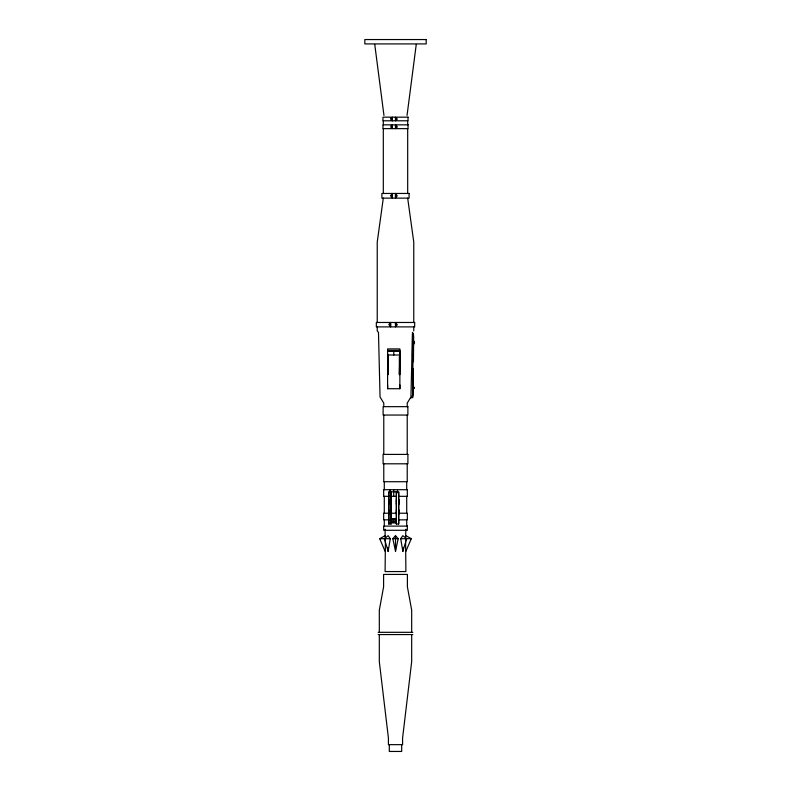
<?xml version="1.0" encoding="UTF-8"?>
<svg xmlns="http://www.w3.org/2000/svg" width="791" height="791" viewBox="0 0 791 791"><rect width="100%" height="100%" fill="white"/><g stroke="black" fill="none" stroke-linecap="round" stroke-linejoin="round"><path stroke-width="1.19" d="M387.62 384.93L387.61 388.717L399.87 388.717L399.88 384.93M389.983 492.753L389.973 489.708L389.973 491.913M390.566 326.891L390.566 322.471M392.277 196.386L392.277 196.959M392.336 120.707L392.267 117.177L392.277 120.786L392.277 119.57M392.277 193.459L392.277 198.136M395.52 193.459L395.52 197.443L395.52 196.405M395.53 326.891L395.53 322.471M395.52 324.023L395.49 322.975L395.549 326.268M397.478 492.753L397.478 489.945M399.88 356.583L399.88 374.558L399.356 374.558L399.88 354.032M387.62 356.583L387.61 374.558L388.144 374.558L387.62 354.032M388.144 356.583L388.144 374.558M392.277 125.571L392.277 128.636M395.52 128.636L395.52 124.84M395.52 120.786L395.52 117.167L395.549 120.519M395.52 198.136L395.52 197.226M399.356 356.583L399.346 374.558M388.796 499.744L388.796 504.174M388.796 514.12L388.796 509.918M392.277 127.015L392.237 124.988L392.277 127.835M396.38 499.744L396.38 504.174M396.39 514.12L396.39 509.918M412.507 356.909L412.497 334.039M395.52 195.782L395.451 194.21M388.796 524.047L388.796 491.794L388.786 524.047L391.09 523.949L391.09 491.794L391.08 524.047M396.38 524.047L396.39 491.794L396.38 524.047L398.684 523.949L398.684 491.794L398.674 524.047M412.516 332.358L410.944 397.003L407.227 403.094L407.227 406.663M405.575 539.838L405.892 571.557L385.098 571.557L385.425 539.838M390.596 326.159L390.566 324.399M383.309 198.136L377.228 242.125L377.228 322.471M412.121 395.925L411.676 397.824A3.777 0.979 -89.4 0 0 412.684 394.027L413.129 336.699A3.777 0.979 -89.4 0 0 412.437 333.07M405.536 538.691L405.892 529.219M407.039 115.446L416.244 44.454M402.846 551.297L406.663 538.691L402.846 535.685L400.691 538.691L402.846 551.297L403.301 547.856M388.144 551.297L390.299 538.691L388.144 535.685L384.327 538.691L388.144 551.297L387.699 547.856M395.5 551.297L398.189 538.691L395.5 535.685L392.811 538.691L395.5 551.297L395.5 535.685M405.892 551.297L411.29 538.691L405.892 535.685M391.357 125.462L390.863 126.52A3.184 3.184 0 0 0 390.873 126.906C391.822 130.713 393.058 124.503 391.357 125.462M413.624 344.184L414.266 342.869A3.985 3.846 88.9 0 0 414.266 342.384L413.485 340.891M413.456 344.352L414.474 342.869A3.985 3.846 88.9 0 0 414.484 342.384L413.278 340.614M385.098 551.297L379.7 538.691L385.098 535.685L385.098 529.219M412.536 332.962L413.367 333.456L413.653 336.719L413.456 361.675L412.467 361.665M387.62 350.413L399.89 350.413L399.89 355.001L387.63 355.001M387.63 351.382L399.91 351.382M389.983 491.794L397.478 491.794M396.38 496.323L383.665 496.323L383.665 489.708L407.335 489.708L407.335 496.323L398.417 496.323M396.38 513.221L383.665 513.221L383.665 519.845L389.904 519.845M398.417 513.221L407.335 513.221L407.335 519.845L398.417 519.845M393.275 519.005L394.234 519.005M393.275 521.21L394.234 521.21M389.983 522.93L396.38 522.93M379.7 538.691L390.299 538.691M392.811 538.691L398.189 538.691M400.691 538.691L411.29 538.691M378.177 632.316L412.813 632.316M378.177 634.57L412.813 634.57M412.408 368.754L413.406 368.764L413.199 394.541L412.793 397.547L411.795 397.566M410.806 397.557L410.845 397.843A3.777 0.979 -89.4 0 1 410.48 397.557M374.756 44.454L383.961 115.446M385.098 535.685L385.454 538.691M407.681 198.136L413.762 242.125L413.762 322.471M392.247 194.27L392.306 197.325M390.536 323.104L390.576 324.636M395.51 125.492C395.47 123.703 395.609 130.475 395.549 127.618M395.52 194.596L395.52 196.662M392.277 117.721L392.277 118.334M413.307 353.448L413.317 354.961M392.277 124.84L392.277 125.482M393.73 489.945L393.73 496.323M413.762 326.891L413.762 330.945M411.676 632.316L411.676 610.168L407.395 586.823L407.395 574.424L383.595 574.424L383.595 586.823L379.314 610.168L379.314 632.316M411.676 634.57L411.676 661.662L402.579 738.122L402.579 744.657L388.421 744.657L388.421 738.122L379.314 661.662L379.314 634.57M407.681 120.786L407.681 124.84M407.681 128.636L407.681 193.459M407.227 415.048L407.227 454.41M407.227 463.803L407.227 481.719L383.773 481.719L383.773 463.803M406.712 481.719L406.712 489.708M406.712 496.323L406.712 513.221M406.712 519.845L406.712 526.104M401.69 744.657L401.69 751.45L389.301 751.45L389.301 744.657M399.87 388.717L399.89 348.91L387.61 348.91L387.6 388.717M395.391 518.609L395.391 521.655M393.78 351.382L393.78 355.001M393.77 518.609L393.77 521.655M392.128 518.609L392.128 521.655M384.288 481.719L384.288 489.708M384.288 496.323L384.288 513.221M384.288 519.845L384.288 526.104M383.773 406.663L383.773 403.094L380.056 397.003L378.474 332.358L377.228 330.945L377.228 326.891M383.773 415.048L383.773 454.41M383.309 120.786L383.309 124.84M383.309 128.636L383.309 193.459M412.497 385.583A2.205 0.573 -89.4 0 1 412.902 387.709A2.205 0.573 -89.4 0 1 412.457 389.844M391.09 510.808L391.09 514.447L391.09 509.592L391.09 510.808M391.09 500.673L391.09 504.52L391.09 499.398L391.09 500.673M398.674 510.808L398.684 514.447L398.684 509.592L398.674 510.808M398.674 500.673L398.684 504.52L398.684 499.398L398.674 500.673M390.892 118.739L390.892 118.779A3.184 3.184 0 0 0 390.902 119.164C392.445 123.525 392.336 114.388 390.892 118.739M390.873 195.595L390.873 195.624A3.184 3.184 0 0 0 390.873 196.01C392.435 200.341 392.237 191.432 390.873 195.595M396.924 119.154C395.51 123.584 395.342 114.408 396.914 118.769A3.184 3.184 0 0 1 396.924 119.154M396.944 126.906C395.54 131.326 395.362 122.16 396.934 126.52A3.184 3.184 0 0 1 396.944 126.906M389.162 324.429L389.162 324.468A3.184 3.184 0 0 0 389.172 324.854C390.724 329.224 390.606 320.078 389.162 324.429M396.894 195.911C395.48 200.331 395.312 191.155 396.884 195.525A3.184 3.184 0 0 1 396.894 195.911M396.934 324.903C395.53 329.323 395.352 320.157 396.924 324.518A3.184 3.184 0 0 1 396.934 324.903M413.911 387.976L412.675 389.716L414.128 387.976A3.985 3.846 88.9 0 0 414.128 387.491L412.675 385.751L413.911 387.491A3.985 3.846 88.9 0 1 413.911 387.976M426.181 39.55L364.819 39.55L364.819 43.92L426.181 43.92L426.181 39.55M408.027 117.167L382.963 117.167L382.963 120.786L408.027 120.786L408.027 117.167M408.027 124.84L382.963 124.84L382.963 128.636L408.027 128.636L408.027 124.84M409.095 193.459L381.895 193.459L381.895 198.136L409.095 198.136L409.095 193.459M414.662 322.471L376.338 322.471L376.338 326.891L414.662 326.891L414.662 322.471M407.879 406.663L383.121 406.663L383.121 415.048L407.879 415.048L407.879 406.663M407.899 454.41L383.091 454.41L383.091 463.803L407.899 463.803L407.899 454.41M396.014 518.609L391.476 518.609L391.476 521.655L396.014 521.655L395.984 518.609M407.335 526.104L383.665 526.104L383.665 530.296L407.335 530.296L407.335 526.104M392.296 128.458L392.287 127.569L392.296 128.458"/></g></svg>
